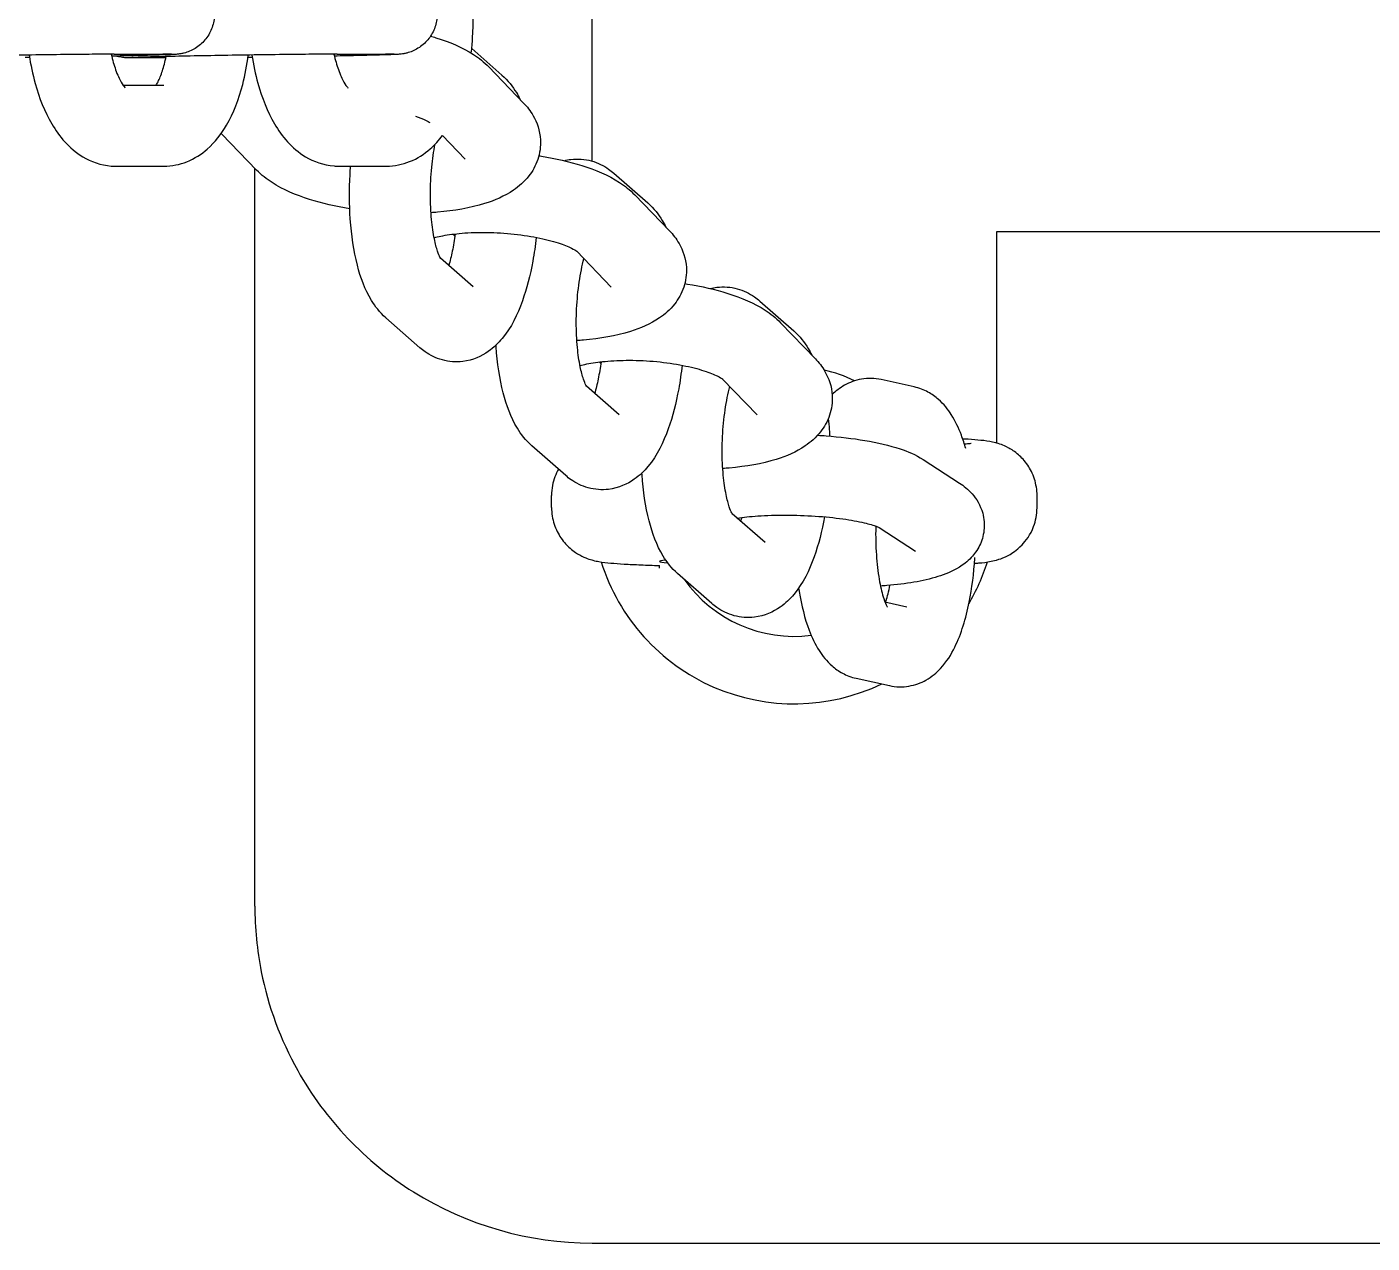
# Model space of a CAD drawing. Header units: millimetres. Extents: x 9332 to 13832, y 185 to 4585.
# Drawn here: x 10620.1 to 10719.9, y 2295.2 to 2385.4 of the extents above; entities that cross this region are included whole.
import ezdxf

# ---------------------------------------------------------------- set-up
doc = ezdxf.new("R2010")
doc.units = ezdxf.units.MM
doc.layers.add('AM_4', color=3, linetype='Continuous', lineweight=25)

msp = doc.modelspace()

# ---------------------------------------------------------------- linework, layer by layer
at = {"layer": 'AM_4'}
for p, q in [((10662.033, 2375.463), (10662.033, 2391.728)), ((10626.61, 2383.391), (10630.205, 2383.391)), ((10630.43, 2383.11), (10628.463, 2383.109)), ((10643.126, 2383.394), (10646.722, 2383.395)), ((10653.115, 2383.802), (10655.355, 2381.839)), ((10654.387, 2382.442), (10656.96, 2379.77)), ((10627.264, 2381.085), (10630.284, 2381.085)), ((10637.168, 2374.793), (10634.595, 2377.465)), ((10650.944, 2377.368), (10652.639, 2375.607)), ((10626.735, 2375.085), (10630.285, 2375.085)), ((10637.033, 2320.21), (10637.033, 2374.933)), ((10643.252, 2375.088), (10646.802, 2375.089)), ((10663.648, 2374.567), (10666.172, 2372.354)), ((10665.204, 2372.958), (10667.777, 2370.286)), ((10651.866, 2369.929), (10651.752, 2370.047)), ((10692.033, 2370.21), (10692.033, 2354.545)), ((10742.033, 2370.21), (10692.033, 2370.21)), ((10653.228, 2366.133), (10650.799, 2368.262)), ((10660.898, 2368.779), (10663.456, 2366.123)), ((10661.437, 2368.22), (10661.434, 2368.219)), ((10674.465, 2365.083), (10676.989, 2362.87)), ((10649.272, 2361.621), (10646.748, 2363.834)), ((10676.021, 2363.473), (10678.594, 2360.801)), ((10662.683, 2360.445), (10662.569, 2360.563)), ((10671.715, 2359.295), (10674.273, 2356.639)), ((10685.928, 2358.71), (10683.465, 2359.255)), ((10664.045, 2356.649), (10661.616, 2358.778)), ((10672.254, 2358.735), (10672.251, 2358.735)), ((10660.089, 2352.137), (10657.565, 2354.35)), ((10686.585, 2353.326), (10689.289, 2351.572)), ((10659.033, 2349.774), (10659.033, 2350.647)), ((10695.033, 2349.774), (10695.033, 2350.647)), ((10674.862, 2347.164), (10672.433, 2349.294)), ((10683.335, 2348.282), (10686.024, 2346.538)), ((10667.033, 2345.273), (10667.033, 2345.47)), ((10670.906, 2342.653), (10668.382, 2344.866)), ((10683.75, 2342.775), (10685.381, 2342.414)), ((10681.621, 2337.101), (10684.084, 2336.556)), ((10662.033, 2295.21), (11072.033, 2295.21))]:
    msp.add_line(p, q, dxfattribs=at)
for radius, start, end in [(10, 63.51666, 77.21843), (15, 197.37564, 295.5956), (15, 329.59726, 342.62135), (10, 215.21184, 277.18483), (10, 312.13813, 313.0878)]:
    msp.add_arc((10677.033, 2350.21), radius, start, end, dxfattribs=at)
msp.add_ellipse((10677.033, 2345.772), major_axis=(-10, 0), ratio=0.031189, start_param=5.974765, end_param=6.636173, dxfattribs=at)
for points, knots in [([(10630.204, 2389.391), (10630.628, 2389.392), (10630.842, 2389.394), (10631.17, 2389.378), (10631.209, 2389.376), (10631.309, 2389.367), (10631.37, 2389.362), (10631.507, 2389.342), (10631.58, 2389.33), (10631.732, 2389.298), (10631.811, 2389.278), (10632.027, 2389.214), (10632.163, 2389.163), (10632.518, 2388.999), (10632.73, 2388.867), (10633.163, 2388.518), (10633.376, 2388.283), (10633.721, 2387.758), (10633.854, 2387.46), (10634.019, 2386.845), (10634.052, 2386.519), (10634.015, 2385.883), (10633.944, 2385.564), (10633.708, 2384.972), (10633.54, 2384.691), (10633.13, 2384.203), (10632.883, 2383.99), (10632.48, 2383.741), (10632.341, 2383.67), (10632.065, 2383.554), (10631.927, 2383.508), (10631.711, 2383.451), (10631.628, 2383.434), (10631.484, 2383.408), (10631.424, 2383.4), (10631.337, 2383.389), (10631.305, 2383.386), (10631.224, 2383.379), (10631.185, 2383.376), (10631.031, 2383.365), (10630.921, 2383.361), (10630.565, 2383.346), (10630.287, 2383.337), (10629.438, 2383.313), (10628.779, 2383.297), (10627.529, 2383.27), (10626.988, 2383.259), (10626.417, 2383.248)], [0, 0, 0, 0, 0.281853, 0.281853, 0.315187, 0.315187, 0.34452, 0.34452, 0.369391, 0.369391, 0.394699, 0.394699, 0.438559, 0.438559, 0.512467, 0.512467, 0.605515, 0.605515, 0.701047, 0.701047, 0.796687, 0.796687, 0.892331, 0.892331, 0.987974, 0.987974, 1.083586, 1.083586, 1.130463, 1.130463, 1.17418, 1.17418, 1.201861, 1.201861, 1.229399, 1.229399, 1.252836, 1.252836, 1.296134, 1.296134, 1.425776, 1.425776, 1.621313, 1.621313, 1.911073, 1.911073, 2.099225, 2.099225, 2.099225, 2.099225]), ([(10646.72, 2389.395), (10647.145, 2389.395), (10647.358, 2389.398), (10647.686, 2389.382), (10647.726, 2389.379), (10647.826, 2389.371), (10647.886, 2389.365), (10648.024, 2389.346), (10648.097, 2389.334), (10648.249, 2389.302), (10648.328, 2389.282), (10648.543, 2389.218), (10648.68, 2389.166), (10649.034, 2389.003), (10649.247, 2388.871), (10649.679, 2388.522), (10649.893, 2388.287), (10650.238, 2387.762), (10650.371, 2387.464), (10650.536, 2386.848), (10650.569, 2386.523), (10650.531, 2385.887), (10650.46, 2385.568), (10650.225, 2384.975), (10650.057, 2384.695), (10649.647, 2384.207), (10649.4, 2383.994), (10648.997, 2383.745), (10648.858, 2383.673), (10648.582, 2383.558), (10648.444, 2383.512), (10648.228, 2383.455), (10648.144, 2383.437), (10648.001, 2383.412), (10647.941, 2383.403), (10647.854, 2383.393), (10647.821, 2383.39), (10647.741, 2383.382), (10647.702, 2383.379), (10647.548, 2383.369), (10647.438, 2383.364), (10647.082, 2383.35), (10646.804, 2383.341), (10645.955, 2383.317), (10645.295, 2383.301), (10644.046, 2383.274), (10643.504, 2383.263), (10642.934, 2383.252)], [0, 0, 0, 0, 0.281853, 0.281853, 0.315187, 0.315187, 0.34452, 0.34452, 0.369391, 0.369391, 0.394699, 0.394699, 0.438559, 0.438559, 0.512467, 0.512467, 0.605515, 0.605515, 0.701047, 0.701047, 0.796687, 0.796687, 0.892331, 0.892331, 0.987974, 0.987974, 1.083586, 1.083586, 1.130463, 1.130463, 1.17418, 1.17418, 1.201861, 1.201861, 1.229399, 1.229399, 1.252836, 1.252836, 1.296134, 1.296134, 1.425776, 1.425776, 1.621313, 1.621313, 1.911073, 1.911073, 2.099225, 2.099225, 2.099225, 2.099225]), ([(10653.079, 2383.472), (10653.123, 2383.844), (10653.157, 2384.22), (10653.253, 2385.729), (10653.235, 2386.884), (10653.106, 2388.23), (10653.082, 2388.447), (10653.055, 2388.662)], [7.5521614, 7.5521614, 7.5521614, 7.5521614, 7.6734567, 7.6734567, 8.0352918, 8.0352918, 8.1049474, 8.1049474, 8.1049474, 8.1049474]), ([(10650.065, 2384.737), (10650.199, 2384.698), (10650.332, 2384.657), (10651.484, 2384.294), (10652.407, 2383.909), (10653.645, 2383.109), (10654.026, 2382.816), (10654.387, 2382.442)], [2.5123794, 2.5123794, 2.5123794, 2.5123794, 2.5632326, 2.5632326, 2.9569246, 2.9569246, 3.1415927, 3.1415927, 3.1415927, 3.1415927]), ([(10626.61, 2383.391), (10626.255, 2383.391), (10625.773, 2383.388), (10624.627, 2383.379), (10623.946, 2383.373), (10622.456, 2383.355), (10621.627, 2383.345), (10619.936, 2383.32), (10619.052, 2383.307), (10617.345, 2383.278), (10616.5, 2383.263), (10614.954, 2383.233), (10614.235, 2383.217), (10613.013, 2383.189), (10612.494, 2383.176), (10611.923, 2383.158), (10611.766, 2383.153), (10611.531, 2383.144), (10611.445, 2383.14), (10611.404, 2383.137), (10611.4, 2383.137), (10611.4, 2383.137)], [0, 0, 0, 0, 0.248263, 0.248263, 0.499951, 0.499951, 0.757323, 0.757323, 1.01581, 1.01581, 1.274573, 1.274573, 1.533118, 1.533118, 1.790623, 1.790623, 1.915683, 1.915683, 2.034039, 2.034039, 2.06119, 2.06119, 2.06119, 2.06119]), ([(10620.296, 2383.325), (10620.407, 2382.605), (10620.555, 2381.902), (10621.044, 2380.144), (10621.441, 2379.135), (10622.531, 2377.283), (10623.231, 2376.415), (10624.876, 2375.424), (10625.608, 2375.157), (10626.503, 2375.089), (10626.619, 2375.085), (10626.735, 2375.085)], [5.01949, 5.01949, 5.01949, 5.01949, 5.255165, 5.255165, 5.634054, 5.634054, 6.024533, 6.024533, 6.249877, 6.249877, 6.283185, 6.283185, 6.283185, 6.283185]), ([(10626.385, 2383.39), (10626.479, 2382.967), (10626.59, 2382.579), (10626.844, 2381.862), (10626.988, 2381.548), (10627.228, 2381.124), (10627.328, 2380.993), (10627.409, 2380.903), (10627.424, 2380.889), (10627.424, 2380.889)], [5.1569347, 5.1569347, 5.1569347, 5.1569347, 5.3726092, 5.3726092, 5.6146991, 5.6146991, 5.8232679, 5.8232679, 5.9226994, 5.9226994, 5.9226994, 5.9226994]), ([(10628.463, 2383.109), (10628.039, 2383.109), (10627.825, 2383.106), (10627.497, 2383.123), (10627.458, 2383.125), (10627.358, 2383.133), (10627.297, 2383.139), (10627.16, 2383.158), (10627.087, 2383.171), (10626.935, 2383.203), (10626.856, 2383.223), (10626.768, 2383.249), (10626.758, 2383.252), (10626.749, 2383.255)], [0, 0, 0, 0, 0.2818527, 0.2818527, 0.3151869, 0.3151869, 0.3445202, 0.3445202, 0.3693908, 0.3693908, 0.3946985, 0.3946985, 0.3977085, 0.3977085, 0.3977085, 0.3977085]), ([(10643.126, 2383.394), (10642.772, 2383.394), (10642.29, 2383.392), (10641.144, 2383.383), (10640.463, 2383.376), (10638.973, 2383.359), (10638.144, 2383.348), (10636.452, 2383.324), (10635.569, 2383.31), (10633.862, 2383.282), (10633.017, 2383.266), (10631.471, 2383.236), (10630.751, 2383.221), (10629.53, 2383.193), (10629.011, 2383.179), (10628.44, 2383.162), (10628.283, 2383.157), (10628.047, 2383.147), (10627.961, 2383.143), (10627.921, 2383.141), (10627.917, 2383.141), (10627.917, 2383.141)], [0, 0, 0, 0, 0.248263, 0.248263, 0.499951, 0.499951, 0.757323, 0.757323, 1.01581, 1.01581, 1.274573, 1.274573, 1.533118, 1.533118, 1.790623, 1.790623, 1.915683, 1.915683, 2.034039, 2.034039, 2.06119, 2.06119, 2.06119, 2.06119]), ([(10629.712, 2381.085), (10629.756, 2381.157), (10629.807, 2381.246), (10629.965, 2381.564), (10630.079, 2381.841), (10630.283, 2382.477), (10630.375, 2382.83), (10630.451, 2383.214)], [6.8799113, 6.8799113, 6.8799113, 6.8799113, 6.984098, 6.984098, 7.1950668, 7.1950668, 7.3940257, 7.3940257, 7.3940257, 7.3940257]), ([(10630.844, 2383.387), (10630.844, 2383.387), (10630.83, 2383.387), (10630.757, 2383.389), (10630.666, 2383.39), (10630.452, 2383.391), (10630.337, 2383.391), (10630.205, 2383.391)], [3.0785226, 3.0785226, 3.0785226, 3.0785226, 3.1279244, 3.1279244, 3.2407431, 3.2407431, 3.3329626, 3.3329626, 3.3329626, 3.3329626]), ([(10630.285, 2375.085), (10630.878, 2375.086), (10631.468, 2375.207), (10632.579, 2375.649), (10633.083, 2375.983), (10634.101, 2376.878), (10634.552, 2377.477), (10635.467, 2379.038), (10635.85, 2380.056), (10636.313, 2381.848), (10636.449, 2382.577), (10636.544, 2383.325)], [6.283185, 6.283185, 6.283185, 6.283185, 6.453287, 6.453287, 6.643528, 6.643528, 6.908708, 6.908708, 7.291845, 7.291845, 7.536575, 7.536575, 7.536575, 7.536575]), ([(10636.813, 2383.329), (10636.923, 2382.609), (10637.072, 2381.906), (10637.561, 2380.148), (10637.957, 2379.138), (10639.047, 2377.287), (10639.747, 2376.419), (10641.393, 2375.427), (10642.125, 2375.161), (10643.02, 2375.093), (10643.136, 2375.088), (10643.252, 2375.088)], [5.01949, 5.01949, 5.01949, 5.01949, 5.255165, 5.255165, 5.634054, 5.634054, 6.024533, 6.024533, 6.249877, 6.249877, 6.283185, 6.283185, 6.283185, 6.283185]), ([(10642.902, 2383.394), (10642.996, 2382.971), (10643.107, 2382.582), (10643.36, 2381.866), (10643.505, 2381.551), (10643.745, 2381.127), (10643.845, 2380.996), (10643.925, 2380.906), (10643.941, 2380.893), (10643.941, 2380.893)], [5.1569347, 5.1569347, 5.1569347, 5.1569347, 5.3726092, 5.3726092, 5.6146991, 5.6146991, 5.8232679, 5.8232679, 5.9226994, 5.9226994, 5.9226994, 5.9226994]), ([(10647.361, 2383.39), (10647.361, 2383.39), (10647.347, 2383.391), (10647.274, 2383.392), (10647.183, 2383.394), (10646.969, 2383.395), (10646.853, 2383.395), (10646.722, 2383.395)], [3.0785226, 3.0785226, 3.0785226, 3.0785226, 3.1279244, 3.1279244, 3.2407431, 3.2407431, 3.3329626, 3.3329626, 3.3329626, 3.3329626]), ([(10655.355, 2381.839), (10655.819, 2381.431), (10656.151, 2380.99), (10656.523, 2380.377), (10656.615, 2380.21), (10656.7, 2380.041)], [3.1415927, 3.1415927, 3.1415927, 3.1415927, 3.3417333, 3.3417333, 3.4155106, 3.4155106, 3.4155106, 3.4155106]), ([(10656.96, 2379.77), (10657.215, 2379.506), (10657.46, 2379.2), (10657.953, 2378.339), (10658.172, 2377.719), (10658.238, 2376.55), (10658.166, 2376.04), (10657.854, 2375.11), (10657.613, 2374.699), (10656.998, 2373.91), (10656.608, 2373.58), (10655.528, 2372.84), (10654.817, 2372.546), (10652.994, 2371.976), (10651.826, 2371.775), (10650.416, 2371.654), (10650.255, 2371.642), (10650.093, 2371.631)], [3.141593, 3.141593, 3.141593, 3.141593, 3.271782, 3.271782, 3.444241, 3.444241, 3.570103, 3.570103, 3.70223, 3.70223, 3.878428, 3.878428, 4.188219, 4.188219, 4.622997, 4.622997, 4.678564, 4.678564, 4.678564, 4.678564]), ([(10648.933, 2378.803), (10649.238, 2378.697), (10649.495, 2378.589), (10649.83, 2378.425), (10649.937, 2378.362), (10650.004, 2378.318)], [8.9036073, 8.9036073, 8.9036073, 8.9036073, 9.1024959, 9.1024959, 9.2468738, 9.2468738, 9.2468738, 9.2468738]), ([(10646.802, 2375.089), (10647.394, 2375.089), (10647.985, 2375.211), (10649.095, 2375.653), (10649.6, 2375.987), (10650.378, 2376.67), (10650.679, 2377.009), (10650.946, 2377.366)], [6.2831853, 6.2831853, 6.2831853, 6.2831853, 6.4532874, 6.4532874, 6.6435282, 6.6435282, 6.8012201, 6.8012201, 6.8012201, 6.8012201]), ([(10650.824, 2368.221), (10650.824, 2368.221), (10650.798, 2368.26), (10650.712, 2368.431), (10650.647, 2368.583), (10650.499, 2369.023), (10650.415, 2369.334), (10650.256, 2370.114), (10650.183, 2370.602), (10650.078, 2371.71), (10650.049, 2372.339), (10650.052, 2373.651), (10650.086, 2374.337), (10650.209, 2375.598), (10650.292, 2376.178), (10650.394, 2376.714)], [6.425201, 6.425201, 6.425201, 6.425201, 6.559936, 6.559936, 6.731481, 6.731481, 6.942376, 6.942376, 7.189949, 7.189949, 7.462048, 7.462048, 7.745362, 7.745362, 8.000126, 8.000126, 8.000126, 8.000126]), ([(10658.094, 2375.856), (10658.157, 2375.847), (10658.221, 2375.837), (10659.339, 2375.656), (10660.349, 2375.426), (10662.301, 2374.81), (10663.224, 2374.425), (10664.462, 2373.625), (10664.843, 2373.332), (10665.204, 2372.958)], [2.1819112, 2.1819112, 2.1819112, 2.1819112, 2.2034861, 2.2034861, 2.5632326, 2.5632326, 2.9569246, 2.9569246, 3.1415927, 3.1415927, 3.1415927, 3.1415927]), ([(10646.748, 2363.834), (10646.284, 2364.242), (10645.952, 2364.683), (10645.184, 2365.949), (10644.875, 2366.812), (10644.363, 2368.806), (10644.194, 2369.957), (10644.037, 2372.236), (10644.032, 2373.348), (10644.105, 2374.665), (10644.119, 2374.877), (10644.136, 2375.088)], [6.283185, 6.283185, 6.283185, 6.283185, 6.483326, 6.483326, 6.848524, 6.848524, 7.258925, 7.258925, 7.621405, 7.621405, 7.691007, 7.691007, 7.691007, 7.691007]), ([(10659.966, 2375.493), (10660.13, 2375.535), (10660.3, 2375.568), (10660.973, 2375.649), (10661.501, 2375.609), (10662.468, 2375.345), (10662.899, 2375.125), (10663.398, 2374.776), (10663.527, 2374.673), (10663.648, 2374.567)], [9.0639901, 9.0639901, 9.0639901, 9.0639901, 9.1095375, 9.1095375, 9.239983, 9.239983, 9.3728571, 9.3728571, 9.424778, 9.424778, 9.424778, 9.424778]), ([(10644.07, 2371.927), (10643.021, 2372.097), (10642.017, 2372.327), (10640.071, 2372.941), (10639.148, 2373.326), (10637.91, 2374.126), (10637.529, 2374.419), (10637.168, 2374.793)], [5.3471386, 5.3471386, 5.3471386, 5.3471386, 5.7048252, 5.7048252, 6.0985172, 6.0985172, 6.2831853, 6.2831853, 6.2831853, 6.2831853]), ([(10666.172, 2372.354), (10666.636, 2371.947), (10666.968, 2371.506), (10667.34, 2370.892), (10667.431, 2370.725), (10667.517, 2370.556)], [3.1415927, 3.1415927, 3.1415927, 3.1415927, 3.3417333, 3.3417333, 3.4155106, 3.4155106, 3.4155106, 3.4155106]), ([(10650.325, 2369.78), (10650.475, 2369.82), (10650.644, 2369.861), (10651.22, 2369.978), (10651.682, 2370.046), (10652.746, 2370.147), (10653.358, 2370.174), (10654.654, 2370.17), (10655.34, 2370.136), (10656.684, 2370.007), (10657.343, 2369.911), (10658.533, 2369.677), (10659.068, 2369.54), (10659.926, 2369.266), (10660.265, 2369.128), (10660.702, 2368.913), (10660.833, 2368.828), (10660.897, 2368.78), (10660.904, 2368.774), (10660.904, 2368.774)], [7.389186, 7.389186, 7.389186, 7.389186, 7.502218, 7.502218, 7.744552, 7.744552, 8.013991, 8.013991, 8.296825, 8.296825, 8.58126, 8.58126, 8.855267, 8.855267, 9.102496, 9.102496, 9.304047, 9.304047, 9.36456, 9.36456, 9.36456, 9.36456]), ([(10651.883, 2370.062), (10651.826, 2369.616), (10651.756, 2369.186), (10651.597, 2368.4), (10651.51, 2368.042), (10651.417, 2367.72)], [4.6914702, 4.6914702, 4.6914702, 4.6914702, 4.8867267, 4.8867267, 5.0722972, 5.0722972, 5.0722972, 5.0722972]), ([(10667.777, 2370.286), (10668.032, 2370.022), (10668.276, 2369.715), (10668.769, 2368.855), (10668.989, 2368.235), (10669.055, 2367.066), (10668.983, 2366.556), (10668.67, 2365.626), (10668.43, 2365.215), (10667.815, 2364.426), (10667.425, 2364.096), (10666.344, 2363.356), (10665.634, 2363.061), (10663.811, 2362.492), (10662.643, 2362.291), (10661.233, 2362.17), (10661.072, 2362.158), (10660.91, 2362.147)], [3.141593, 3.141593, 3.141593, 3.141593, 3.271782, 3.271782, 3.444241, 3.444241, 3.570103, 3.570103, 3.70223, 3.70223, 3.878428, 3.878428, 4.188219, 4.188219, 4.622997, 4.622997, 4.678564, 4.678564, 4.678564, 4.678564]), ([(10657.894, 2369.803), (10657.83, 2369.207), (10657.745, 2368.619), (10657.452, 2366.995), (10657.198, 2366), (10656.502, 2364.062), (10656.067, 2363.14), (10655.086, 2361.96), (10654.759, 2361.634), (10653.845, 2360.993), (10653.195, 2360.69), (10651.947, 2360.539), (10651.419, 2360.58), (10650.452, 2360.844), (10650.021, 2361.064), (10649.522, 2361.413), (10649.393, 2361.516), (10649.272, 2361.621)], [4.635584, 4.635584, 4.635584, 4.635584, 4.833907, 4.833907, 5.199053, 5.199053, 5.609358, 5.609358, 5.772068, 5.772068, 5.967945, 5.967945, 6.09839, 6.09839, 6.231264, 6.231264, 6.283185, 6.283185, 6.283185, 6.283185]), ([(10661.641, 2358.737), (10661.641, 2358.737), (10661.614, 2358.776), (10661.529, 2358.946), (10661.464, 2359.099), (10661.316, 2359.539), (10661.232, 2359.85), (10661.073, 2360.63), (10661, 2361.118), (10660.895, 2362.226), (10660.866, 2362.854), (10660.869, 2364.167), (10660.903, 2364.852), (10661.033, 2366.18), (10661.128, 2366.822), (10661.304, 2367.694), (10661.367, 2367.967), (10661.435, 2368.222)], [6.425201, 6.425201, 6.425201, 6.425201, 6.559936, 6.559936, 6.731481, 6.731481, 6.942376, 6.942376, 7.189949, 7.189949, 7.462048, 7.462048, 7.745362, 7.745362, 8.028319, 8.028319, 8.167694, 8.167694, 8.167694, 8.167694]), ([(10668.91, 2366.372), (10668.974, 2366.362), (10669.038, 2366.352), (10670.156, 2366.172), (10671.166, 2365.942), (10673.118, 2365.326), (10674.041, 2364.94), (10675.279, 2364.14), (10675.66, 2363.848), (10676.021, 2363.473)], [2.1819112, 2.1819112, 2.1819112, 2.1819112, 2.2034861, 2.2034861, 2.5632326, 2.5632326, 2.9569246, 2.9569246, 3.1415927, 3.1415927, 3.1415927, 3.1415927]), ([(10670.782, 2366.009), (10670.947, 2366.051), (10671.117, 2366.084), (10671.79, 2366.165), (10672.318, 2366.125), (10673.284, 2365.861), (10673.716, 2365.64), (10674.215, 2365.292), (10674.344, 2365.189), (10674.465, 2365.083)], [9.0639901, 9.0639901, 9.0639901, 9.0639901, 9.1095375, 9.1095375, 9.239983, 9.239983, 9.3728571, 9.3728571, 9.424778, 9.424778, 9.424778, 9.424778]), ([(10676.989, 2362.87), (10677.453, 2362.463), (10677.785, 2362.022), (10678.157, 2361.408), (10678.248, 2361.241), (10678.333, 2361.072)], [3.1415927, 3.1415927, 3.1415927, 3.1415927, 3.3417333, 3.3417333, 3.4155106, 3.4155106, 3.4155106, 3.4155106]), ([(10657.565, 2354.35), (10657.101, 2354.757), (10656.769, 2355.199), (10656.001, 2356.465), (10655.692, 2357.328), (10655.18, 2359.322), (10655.011, 2360.473), (10654.924, 2361.727), (10654.921, 2361.771), (10654.918, 2361.816)], [6.2831853, 6.2831853, 6.2831853, 6.2831853, 6.4833259, 6.4833259, 6.8485235, 6.8485235, 7.2589247, 7.2589247, 7.2739184, 7.2739184, 7.2739184, 7.2739184]), ([(10668.711, 2360.319), (10668.646, 2359.722), (10668.562, 2359.135), (10668.268, 2357.511), (10668.015, 2356.516), (10667.319, 2354.578), (10666.884, 2353.656), (10665.902, 2352.475), (10665.576, 2352.15), (10664.662, 2351.508), (10664.011, 2351.206), (10662.764, 2351.055), (10662.236, 2351.095), (10661.269, 2351.36), (10660.838, 2351.58), (10660.339, 2351.929), (10660.21, 2352.031), (10660.089, 2352.137)], [4.635584, 4.635584, 4.635584, 4.635584, 4.833907, 4.833907, 5.199053, 5.199053, 5.609358, 5.609358, 5.772068, 5.772068, 5.967945, 5.967945, 6.09839, 6.09839, 6.231264, 6.231264, 6.283185, 6.283185, 6.283185, 6.283185]), ([(10661.141, 2360.295), (10661.292, 2360.336), (10661.46, 2360.376), (10662.037, 2360.494), (10662.499, 2360.562), (10663.562, 2360.662), (10664.175, 2360.69), (10665.471, 2360.686), (10666.157, 2360.652), (10667.501, 2360.523), (10668.16, 2360.427), (10669.35, 2360.193), (10669.885, 2360.056), (10670.743, 2359.781), (10671.082, 2359.644), (10671.519, 2359.429), (10671.65, 2359.344), (10671.713, 2359.296), (10671.721, 2359.29), (10671.721, 2359.29)], [7.389186, 7.389186, 7.389186, 7.389186, 7.502218, 7.502218, 7.744552, 7.744552, 8.013991, 8.013991, 8.296825, 8.296825, 8.58126, 8.58126, 8.855267, 8.855267, 9.102496, 9.102496, 9.304047, 9.304047, 9.36456, 9.36456, 9.36456, 9.36456]), ([(10662.7, 2360.578), (10662.643, 2360.132), (10662.572, 2359.701), (10662.414, 2358.915), (10662.327, 2358.558), (10662.234, 2358.236)], [4.6914702, 4.6914702, 4.6914702, 4.6914702, 4.8867267, 4.8867267, 5.0722972, 5.0722972, 5.0722972, 5.0722972]), ([(10678.594, 2360.801), (10678.848, 2360.538), (10679.093, 2360.231), (10679.586, 2359.37), (10679.806, 2358.75), (10679.872, 2357.582), (10679.8, 2357.071), (10679.487, 2356.142), (10679.247, 2355.73), (10678.632, 2354.941), (10678.242, 2354.611), (10677.161, 2353.872), (10676.451, 2353.577), (10674.628, 2353.008), (10673.46, 2352.807), (10672.05, 2352.685), (10671.889, 2352.673), (10671.726, 2352.663)], [3.141593, 3.141593, 3.141593, 3.141593, 3.271782, 3.271782, 3.444241, 3.444241, 3.570103, 3.570103, 3.70223, 3.70223, 3.878428, 3.878428, 4.188219, 4.188219, 4.622997, 4.622997, 4.678564, 4.678564, 4.678564, 4.678564]), ([(10683.465, 2359.255), (10682.999, 2359.358), (10682.488, 2359.371), (10681.546, 2359.209), (10681.118, 2359.042), (10680.392, 2358.633), (10680.092, 2358.392), (10679.84, 2358.146)], [3.1415927, 3.1415927, 3.1415927, 3.1415927, 3.260469, 3.260469, 3.3785891, 3.3785891, 3.499889, 3.499889, 3.499889, 3.499889]), ([(10672.458, 2349.252), (10672.458, 2349.252), (10672.431, 2349.292), (10672.346, 2349.462), (10672.281, 2349.615), (10672.133, 2350.055), (10672.049, 2350.366), (10671.889, 2351.146), (10671.817, 2351.634), (10671.712, 2352.742), (10671.683, 2353.37), (10671.686, 2354.683), (10671.72, 2355.368), (10671.849, 2356.696), (10671.945, 2357.338), (10672.121, 2358.209), (10672.184, 2358.483), (10672.252, 2358.738)], [6.425201, 6.425201, 6.425201, 6.425201, 6.559936, 6.559936, 6.731481, 6.731481, 6.942376, 6.942376, 7.189949, 7.189949, 7.462048, 7.462048, 7.745362, 7.745362, 8.028319, 8.028319, 8.167694, 8.167694, 8.167694, 8.167694]), ([(10689.743, 2354.146), (10689.647, 2354.487), (10689.54, 2354.817), (10689.221, 2355.665), (10688.989, 2356.166), (10688.428, 2357.043), (10688.129, 2357.428), (10687.493, 2357.984), (10687.238, 2358.169), (10686.643, 2358.492), (10686.3, 2358.627), (10685.928, 2358.71)], [8.69317, 8.69317, 8.69317, 8.69317, 8.8308618, 8.8308618, 9.0568209, 9.0568209, 9.2353429, 9.2353429, 9.329931, 9.329931, 9.424778, 9.424778, 9.424778, 9.424778]), ([(10679.554, 2356.369), (10679.583, 2356.095), (10679.607, 2355.818), (10679.637, 2355.381), (10679.647, 2355.224), (10679.654, 2355.067)], [4.0222554, 4.0222554, 4.0222554, 4.0222554, 4.117332, 4.117332, 4.1702399, 4.1702399, 4.1702399, 4.1702399]), ([(10678.763, 2355.131), (10678.976, 2355.118), (10679.188, 2355.104), (10680.398, 2355.01), (10681.363, 2354.895), (10683.212, 2354.582), (10684.081, 2354.383), (10685.463, 2353.92), (10686.009, 2353.699), (10686.585, 2353.326)], [8.355472, 8.355472, 8.355472, 8.355472, 8.428695, 8.428695, 8.776255, 8.776255, 9.147891, 9.147891, 9.424778, 9.424778, 9.424778, 9.424778]), ([(10695.033, 2350.647), (10695.033, 2351.078), (10694.959, 2351.505), (10694.708, 2352.287), (10694.526, 2352.628), (10694.104, 2353.25), (10693.867, 2353.489), (10693.368, 2353.927), (10693.136, 2354.067), (10692.703, 2354.307), (10692.529, 2354.376), (10692.208, 2354.496), (10692.079, 2354.533), (10691.787, 2354.611), (10691.657, 2354.637), (10691.198, 2354.719), (10690.947, 2354.744), (10690.348, 2354.799), (10690.019, 2354.822), (10689.605, 2354.847), (10689.564, 2354.849), (10689.523, 2354.851)], [1.5707963, 1.5707963, 1.5707963, 1.5707963, 1.5808358, 1.5808358, 1.5918964, 1.5918964, 1.6063089, 1.6063089, 1.627105, 1.627105, 1.6540314, 1.6540314, 1.6872552, 1.6872552, 1.7419802, 1.7419802, 1.8995361, 1.8995361, 2.0570919, 2.0570919, 2.0741389, 2.0741389, 2.0741389, 2.0741389]), ([(10690.147, 2354.514), (10690.147, 2354.514), (10690.111, 2354.509), (10689.966, 2354.493), (10689.826, 2354.481), (10689.648, 2354.467)], [-1.3642689, -1.3642689, -1.3642689, -1.3642689, -1.2899383, -1.2899383, -1.1738106, -1.1738106, -1.1738106, -1.1738106]), ([(10659.546, 2352.613), (10659.452, 2352.445), (10659.364, 2352.258), (10659.135, 2351.646), (10659.036, 2351.164), (10659.033, 2350.665), (10659.033, 2350.656), (10659.033, 2350.647)], [-1.58834133, -1.58834133, -1.58834133, -1.58834133, -1.58241362, -1.58241362, -1.57100998, -1.57100998, -1.57079633, -1.57079633, -1.57079633, -1.57079633]), ([(10668.382, 2344.866), (10667.917, 2345.273), (10667.586, 2345.714), (10666.818, 2346.981), (10666.509, 2347.843), (10665.996, 2349.837), (10665.828, 2350.989), (10665.741, 2352.243), (10665.738, 2352.287), (10665.735, 2352.332)], [6.2831853, 6.2831853, 6.2831853, 6.2831853, 6.4833259, 6.4833259, 6.8485235, 6.8485235, 7.2589247, 7.2589247, 7.2739184, 7.2739184, 7.2739184, 7.2739184]), ([(10689.289, 2351.572), (10689.589, 2351.377), (10689.904, 2351.139), (10690.52, 2350.434), (10690.831, 2349.965), (10691.106, 2348.945), (10691.145, 2348.494), (10691.048, 2347.658), (10690.928, 2347.277), (10690.592, 2346.586), (10690.372, 2346.294), (10689.852, 2345.736), (10689.555, 2345.518), (10688.723, 2345), (10688.214, 2344.808), (10686.564, 2344.295), (10685.311, 2344.099), (10683.741, 2343.963), (10683.583, 2343.951), (10683.423, 2343.94)], [3.141593, 3.141593, 3.141593, 3.141593, 3.285925, 3.285925, 3.419674, 3.419674, 3.504403, 3.504403, 3.583716, 3.583716, 3.676012, 3.676012, 3.805306, 3.805306, 4.058226, 4.058226, 4.581535, 4.581535, 4.639514, 4.639514, 4.639514, 4.639514]), ([(10659.033, 2349.774), (10659.033, 2349.343), (10659.106, 2348.915), (10659.358, 2348.134), (10659.54, 2347.793), (10659.962, 2347.171), (10660.199, 2346.932), (10660.697, 2346.494), (10660.93, 2346.353), (10661.362, 2346.114), (10661.537, 2346.044), (10661.858, 2345.925), (10661.987, 2345.887), (10662.279, 2345.81), (10662.409, 2345.784), (10662.868, 2345.702), (10663.119, 2345.677), (10663.718, 2345.622), (10664.047, 2345.599), (10664.794, 2345.555), (10665.21, 2345.534), (10666.09, 2345.498), (10666.545, 2345.481), (10667.033, 2345.466)], [1.5707963, 1.5707963, 1.5707963, 1.5707963, 1.5808358, 1.5808358, 1.5918964, 1.5918964, 1.6063089, 1.6063089, 1.627105, 1.627105, 1.6540314, 1.6540314, 1.6872552, 1.6872552, 1.7419802, 1.7419802, 1.8995361, 1.8995361, 2.0570919, 2.0570919, 2.2146478, 2.2146478, 2.3585756, 2.3585756, 2.3585756, 2.3585756]), ([(10679.275, 2349.077), (10679.085, 2348.026), (10678.832, 2347.031), (10678.136, 2345.094), (10677.701, 2344.171), (10676.719, 2342.991), (10676.393, 2342.666), (10675.479, 2342.024), (10674.828, 2341.722), (10673.581, 2341.571), (10673.052, 2341.611), (10672.086, 2341.876), (10671.654, 2342.096), (10671.156, 2342.444), (10671.026, 2342.547), (10670.906, 2342.653)], [4.834105, 4.834105, 4.834105, 4.834105, 5.199053, 5.199053, 5.609358, 5.609358, 5.772068, 5.772068, 5.967945, 5.967945, 6.09839, 6.09839, 6.231264, 6.231264, 6.283185, 6.283185, 6.283185, 6.283185]), ([(10672.783, 2348.987), (10673.245, 2349.051), (10673.771, 2349.104), (10674.982, 2349.184), (10675.678, 2349.206), (10677.121, 2349.204), (10677.867, 2349.178), (10679.306, 2349.083), (10679.999, 2349.012), (10681.227, 2348.841), (10681.768, 2348.741), (10682.6, 2348.546), (10682.915, 2348.451), (10683.256, 2348.323), (10683.34, 2348.279), (10683.34, 2348.279)], [1.267845, 1.267845, 1.267845, 1.267845, 1.517574, 1.517574, 1.803224, 1.803224, 2.097909, 2.097909, 2.391371, 2.391371, 2.671869, 2.671869, 2.918677, 2.918677, 3.09368, 3.09368, 3.09368, 3.09368]), ([(10690.391, 2345.627), (10690.506, 2345.637), (10690.617, 2345.646), (10691.02, 2345.685), (10691.263, 2345.708), (10691.773, 2345.808), (10691.934, 2345.84), (10692.371, 2345.982), (10692.582, 2346.049), (10693.174, 2346.373), (10693.495, 2346.555), (10694.2, 2347.291), (10694.54, 2347.728), (10694.93, 2348.775), (10695.029, 2349.257), (10695.033, 2349.755), (10695.033, 2349.765), (10695.033, 2349.774)], [-1.9432539, -1.9432539, -1.9432539, -1.9432539, -1.885908, -1.885908, -1.7283522, -1.7283522, -1.6667975, -1.6667975, -1.6276714, -1.6276714, -1.6006443, -1.6006443, -1.5824136, -1.5824136, -1.57101, -1.57101, -1.5707963, -1.5707963, -1.5707963, -1.5707963]), ([(10683.071, 2348.392), (10683.069, 2348.28), (10683.067, 2348.169), (10683.059, 2347.362), (10683.082, 2346.67), (10683.186, 2345.379), (10683.264, 2344.779), (10683.45, 2343.771), (10683.556, 2343.351), (10683.747, 2342.762), (10683.834, 2342.563), (10683.914, 2342.41), (10683.932, 2342.383), (10683.932, 2342.383)], [4.74416, 4.74416, 4.74416, 4.74416, 4.790332, 4.790332, 5.077466, 5.077466, 5.358144, 5.358144, 5.617434, 5.617434, 5.834573, 5.834573, 5.94268, 5.94268, 5.94268, 5.94268]), ([(10684.084, 2336.556), (10684.551, 2336.453), (10685.061, 2336.44), (10686.004, 2336.602), (10686.431, 2336.769), (10687.241, 2337.224), (10687.589, 2337.528), (10688.346, 2338.34), (10688.662, 2338.863), (10689.426, 2340.416), (10689.752, 2341.526), (10690.204, 2343.781), (10690.344, 2344.882), (10690.421, 2346.033), (10690.422, 2346.052), (10690.423, 2346.072)], [6.283185, 6.283185, 6.283185, 6.283185, 6.402062, 6.402062, 6.520182, 6.520182, 6.669006, 6.669006, 6.914374, 6.914374, 7.367957, 7.367957, 7.746017, 7.746017, 7.752572, 7.752572, 7.752572, 7.752572]), ([(10683.819, 2342.76), (10683.827, 2342.785), (10683.835, 2342.81), (10683.943, 2343.163), (10684.041, 2343.558), (10684.128, 2343.998)], [7.1343481, 7.1343481, 7.1343481, 7.1343481, 7.1521565, 7.1521565, 7.3788325, 7.3788325, 7.3788325, 7.3788325]), ([(10677.354, 2343.797), (10677.367, 2343.709), (10677.381, 2343.623), (10677.566, 2342.505), (10677.799, 2341.551), (10678.329, 2340.146), (10678.561, 2339.645), (10679.122, 2338.768), (10679.42, 2338.383), (10680.056, 2337.827), (10680.311, 2337.642), (10680.906, 2337.319), (10681.249, 2337.183), (10681.621, 2337.101)], [5.280916, 5.280916, 5.280916, 5.280916, 5.312467, 5.312467, 5.689269, 5.689269, 5.915228, 5.915228, 6.09375, 6.09375, 6.188338, 6.188338, 6.283185, 6.283185, 6.283185, 6.283185]), ([(10637.033, 2320.21), (10637.033, 2318.587), (10637.193, 2316.948), (10638.023, 2312.768), (10638.931, 2310.302), (10642.253, 2304.357), (10645.22, 2301.236), (10652.741, 2296.538), (10657.406, 2295.21), (10662.033, 2295.21)], [-3.127979, -3.127979, -3.127979, -3.127979, -2.736982, -2.736982, -2.111386, -2.111386, -1.110433, -1.110433, 0, 0, 0, 0])]:
    msp.add_open_spline(points, degree=3, knots=knots, dxfattribs=at)
for points in [[(10620.324, 2383.15), (10620.217, 2383.148), (10620.11, 2383.147), (10620.004, 2383.145)], [(10636.841, 2383.153), (10636.733, 2383.152), (10636.627, 2383.151), (10636.521, 2383.149)], [(10634.595, 2377.465), (10634.577, 2377.483), (10634.56, 2377.501), (10634.543, 2377.519)], [(10673.128, 2349.032), (10673.103, 2348.936), (10673.077, 2348.842), (10673.051, 2348.752)]]:
    msp.add_open_spline(points, degree=3, dxfattribs=at)

doc.saveas('drawing.dxf')
